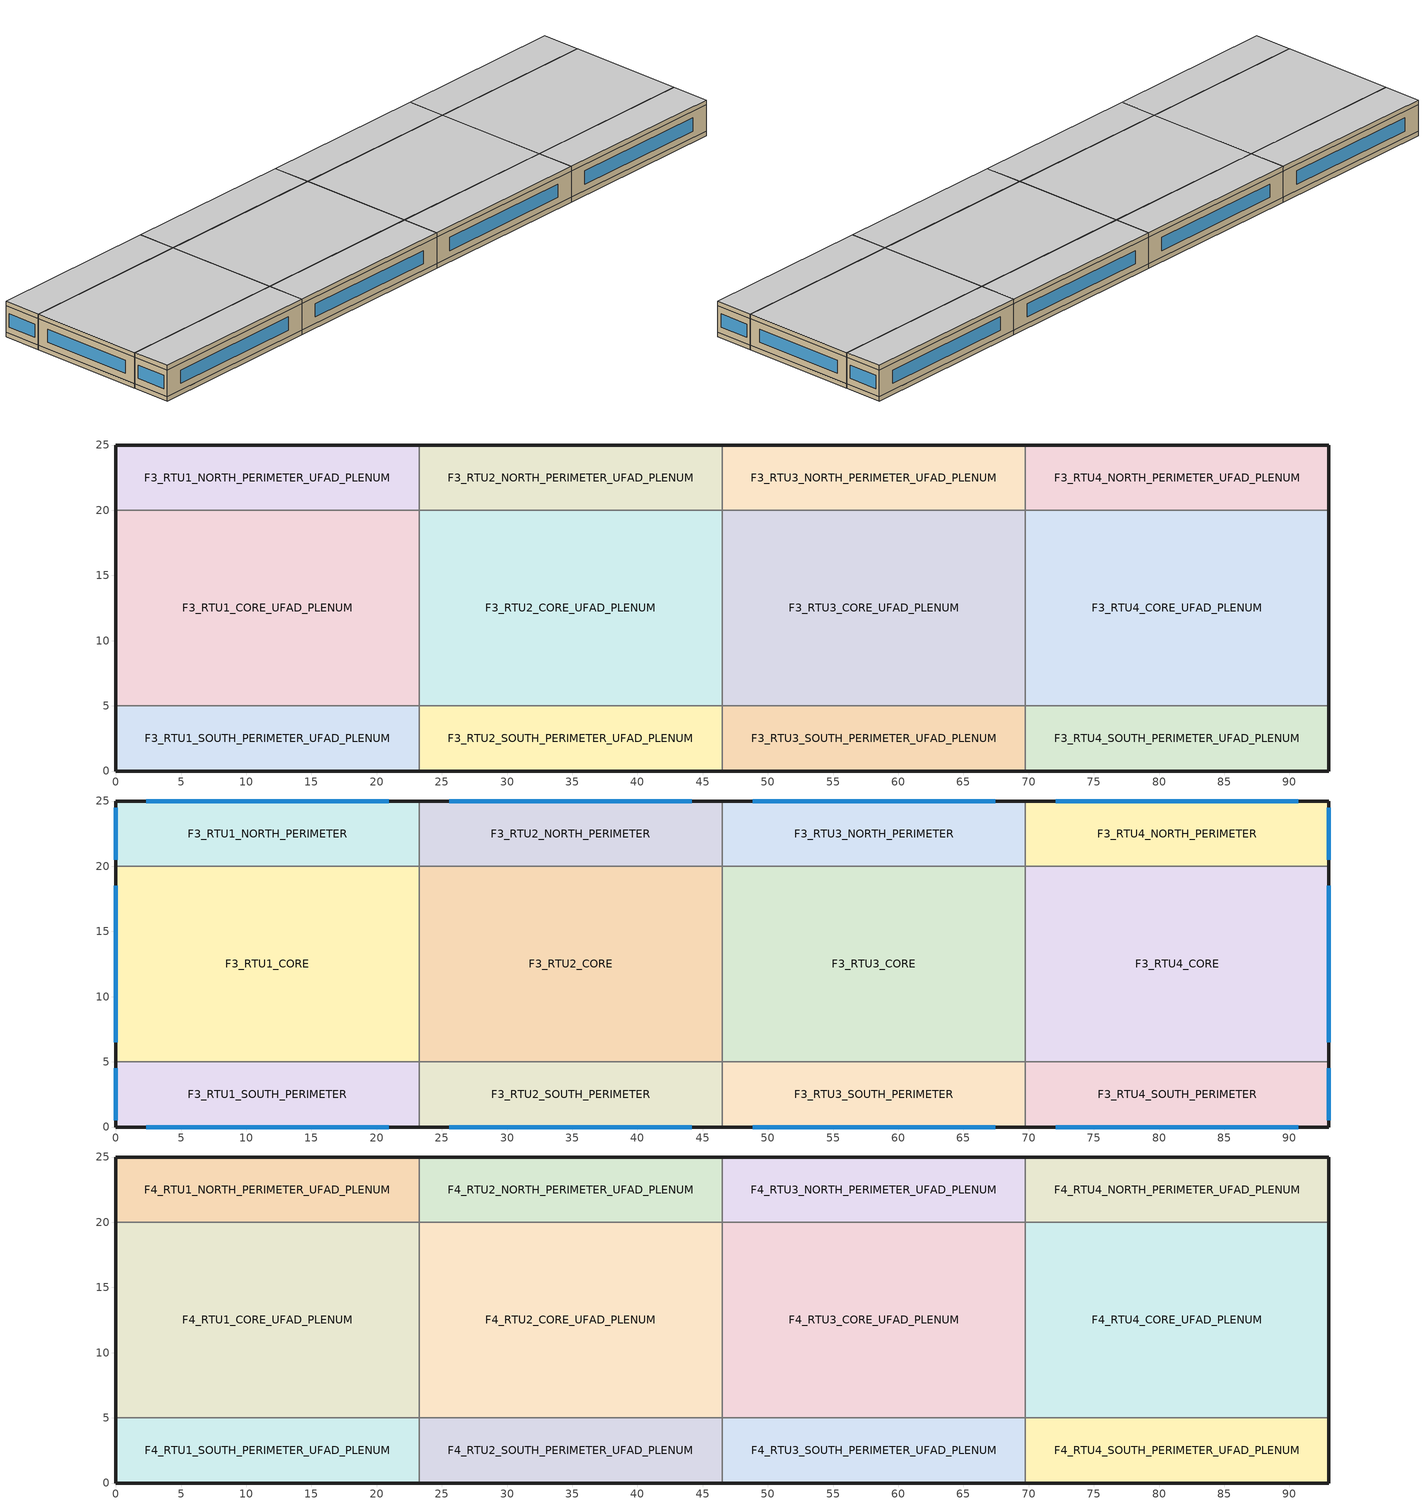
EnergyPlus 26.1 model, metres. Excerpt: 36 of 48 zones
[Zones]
F3_RTU1_SOUTH_PERIMETER_UFAD_PLENUM
 floor adiabatic (SCREENING_FLOOR): 0,0 0,5 23.25,5 23.25,0 z0
 wall outside (SCREENING_EXTERIOR_WALL): 0,5 0,0 23.25,0 z0:0.6
 wall adiabatic (SCREENING_INTERIOR): 23.25,0 23.25,5 0,5 z0:0.6
 ceiling adiabatic (SCREENING_INTERIOR): 0,5 0,0 23.25,0 23.25,5 z0.6
F3_RTU1_CORE_UFAD_PLENUM
 floor adiabatic (SCREENING_FLOOR): 0,5 0,20 23.25,20 23.25,5 z0
 wall outside (SCREENING_EXTERIOR_WALL): 0,20 0,5 z0:0.6
 wall adiabatic (SCREENING_INTERIOR): 0,5 23.25,5 23.25,20 0,20 z0:0.6
 ceiling adiabatic (SCREENING_INTERIOR): 0,20 0,5 23.25,5 23.25,20 z0.6
F3_RTU1_NORTH_PERIMETER_UFAD_PLENUM
 floor adiabatic (SCREENING_FLOOR): 0,20 0,25 23.25,25 23.25,20 z0
 wall outside (SCREENING_EXTERIOR_WALL): 23.25,25 0,25 0,20 z0:0.6
 wall adiabatic (SCREENING_INTERIOR): 0,20 23.25,20 23.25,25 z0:0.6
 ceiling adiabatic (SCREENING_INTERIOR): 0,25 0,20 23.25,20 23.25,25 z0.6
F3_RTU2_SOUTH_PERIMETER_UFAD_PLENUM
 floor adiabatic (SCREENING_FLOOR): 23.25,0 23.25,5 46.5,5 46.5,0 z0
 wall outside (SCREENING_EXTERIOR_WALL): 23.25,0 46.5,0 z0:0.6
 wall adiabatic (SCREENING_INTERIOR): 46.5,0 46.5,5 23.25,5 23.25,0 z0:0.6
 ceiling adiabatic (SCREENING_INTERIOR): 23.25,5 23.25,0 46.5,0 46.5,5 z0.6
F3_RTU2_CORE_UFAD_PLENUM
 floor adiabatic (SCREENING_FLOOR): 23.25,5 23.25,20 46.5,20 46.5,5 z0
 wall adiabatic (SCREENING_INTERIOR): 23.25,5 46.5,5 46.5,20 23.25,20 23.25,5 z0:0.6
 ceiling adiabatic (SCREENING_INTERIOR): 23.25,20 23.25,5 46.5,5 46.5,20 z0.6
F3_RTU2_NORTH_PERIMETER_UFAD_PLENUM
 floor adiabatic (SCREENING_FLOOR): 23.25,20 23.25,25 46.5,25 46.5,20 z0
 wall outside (SCREENING_EXTERIOR_WALL): 46.5,25 23.25,25 z0:0.6
 wall adiabatic (SCREENING_INTERIOR): 23.25,25 23.25,20 46.5,20 46.5,25 z0:0.6
 ceiling adiabatic (SCREENING_INTERIOR): 23.25,25 23.25,20 46.5,20 46.5,25 z0.6
F3_RTU3_SOUTH_PERIMETER_UFAD_PLENUM
 floor adiabatic (SCREENING_FLOOR): 46.5,0 46.5,5 69.75,5 69.75,0 z0
 wall outside (SCREENING_EXTERIOR_WALL): 46.5,0 69.75,0 z0:0.6
 wall adiabatic (SCREENING_INTERIOR): 69.75,0 69.75,5 46.5,5 46.5,0 z0:0.6
 ceiling adiabatic (SCREENING_INTERIOR): 46.5,5 46.5,0 69.75,0 69.75,5 z0.6
F3_RTU3_CORE_UFAD_PLENUM
 floor adiabatic (SCREENING_FLOOR): 46.5,5 46.5,20 69.75,20 69.75,5 z0
 wall adiabatic (SCREENING_INTERIOR): 46.5,5 69.75,5 69.75,20 46.5,20 46.5,5 z0:0.6
 ceiling adiabatic (SCREENING_INTERIOR): 46.5,20 46.5,5 69.75,5 69.75,20 z0.6
F3_RTU3_NORTH_PERIMETER_UFAD_PLENUM
 floor adiabatic (SCREENING_FLOOR): 46.5,20 46.5,25 69.75,25 69.75,20 z0
 wall outside (SCREENING_EXTERIOR_WALL): 69.75,25 46.5,25 z0:0.6
 wall adiabatic (SCREENING_INTERIOR): 46.5,25 46.5,20 69.75,20 69.75,25 z0:0.6
 ceiling adiabatic (SCREENING_INTERIOR): 46.5,25 46.5,20 69.75,20 69.75,25 z0.6
F3_RTU4_SOUTH_PERIMETER_UFAD_PLENUM
 floor adiabatic (SCREENING_FLOOR): 69.75,0 69.75,5 93,5 93,0 z0
 wall outside (SCREENING_EXTERIOR_WALL): 69.75,0 93,0 93,5 z0:0.6
 wall adiabatic (SCREENING_INTERIOR): 93,5 69.75,5 69.75,0 z0:0.6
 ceiling adiabatic (SCREENING_INTERIOR): 69.75,5 69.75,0 93,0 93,5 z0.6
F3_RTU4_CORE_UFAD_PLENUM
 floor adiabatic (SCREENING_FLOOR): 69.75,5 69.75,20 93,20 93,5 z0
 wall outside (SCREENING_EXTERIOR_WALL): 93,5 93,20 z0:0.6
 wall adiabatic (SCREENING_INTERIOR): 93,20 69.75,20 69.75,5 93,5 z0:0.6
 ceiling adiabatic (SCREENING_INTERIOR): 69.75,20 69.75,5 93,5 93,20 z0.6
F3_RTU4_NORTH_PERIMETER_UFAD_PLENUM
 floor adiabatic (SCREENING_FLOOR): 69.75,20 69.75,25 93,25 93,20 z0
 wall outside (SCREENING_EXTERIOR_WALL): 93,20 93,25 69.75,25 z0:0.6
 wall adiabatic (SCREENING_INTERIOR): 69.75,25 69.75,20 93,20 z0:0.6
 ceiling adiabatic (SCREENING_INTERIOR): 69.75,25 69.75,20 93,20 93,25 z0.6
F3_RTU1_SOUTH_PERIMETER
 floor adiabatic (SCREENING_FLOOR): 0,0 0,5 23.25,5 23.25,0 z0.6
 wall outside (SCREENING_EXTERIOR_WALL): 0,5 0,0 23.25,0 z0.6:4
 wall adiabatic (SCREENING_INTERIOR): 23.25,0 23.25,5 0,5 z0.6:4
 window (SCREENING_WINDOW): 2.33,0 20.93,0 / 0,4.5 0,0.5 z1.45:3.15
 ceiling adiabatic (SCREENING_INTERIOR): 0,5 0,0 23.25,0 23.25,5 z4
F3_RTU1_CORE
 floor adiabatic (SCREENING_FLOOR): 0,5 0,20 23.25,20 23.25,5 z0.6
 wall outside (SCREENING_EXTERIOR_WALL): 0,20 0,5 z0.6:4
 wall adiabatic (SCREENING_INTERIOR): 0,5 23.25,5 23.25,20 0,20 z0.6:4
 window (SCREENING_WINDOW): 0,18.5 0,6.5 z1.45:3.15
 ceiling adiabatic (SCREENING_INTERIOR): 0,20 0,5 23.25,5 23.25,20 z4
F3_RTU1_NORTH_PERIMETER
 floor adiabatic (SCREENING_FLOOR): 0,20 0,25 23.25,25 23.25,20 z0.6
 wall outside (SCREENING_EXTERIOR_WALL): 23.25,25 0,25 0,20 z0.6:4
 wall adiabatic (SCREENING_INTERIOR): 0,20 23.25,20 23.25,25 z0.6:4
 window (SCREENING_WINDOW): 20.93,25 2.33,25 / 0,24.5 0,20.5 z1.45:3.15
 ceiling adiabatic (SCREENING_INTERIOR): 0,25 0,20 23.25,20 23.25,25 z4
F3_RTU2_SOUTH_PERIMETER
 floor adiabatic (SCREENING_FLOOR): 23.25,0 23.25,5 46.5,5 46.5,0 z0.6
 wall outside (SCREENING_EXTERIOR_WALL): 23.25,0 46.5,0 z0.6:4
 wall adiabatic (SCREENING_INTERIOR): 46.5,0 46.5,5 23.25,5 23.25,0 z0.6:4
 window (SCREENING_WINDOW): 25.57,0 44.17,0 z1.45:3.15
 ceiling adiabatic (SCREENING_INTERIOR): 23.25,5 23.25,0 46.5,0 46.5,5 z4
F3_RTU2_CORE
 floor adiabatic (SCREENING_FLOOR): 23.25,5 23.25,20 46.5,20 46.5,5 z0.6
 wall adiabatic (SCREENING_INTERIOR): 23.25,5 46.5,5 46.5,20 23.25,20 23.25,5 z0.6:4
 ceiling adiabatic (SCREENING_INTERIOR): 23.25,20 23.25,5 46.5,5 46.5,20 z4
F3_RTU2_NORTH_PERIMETER
 floor adiabatic (SCREENING_FLOOR): 23.25,20 23.25,25 46.5,25 46.5,20 z0.6
 wall outside (SCREENING_EXTERIOR_WALL): 46.5,25 23.25,25 z0.6:4
 wall adiabatic (SCREENING_INTERIOR): 23.25,25 23.25,20 46.5,20 46.5,25 z0.6:4
 window (SCREENING_WINDOW): 44.17,25 25.57,25 z1.45:3.15
 ceiling adiabatic (SCREENING_INTERIOR): 23.25,25 23.25,20 46.5,20 46.5,25 z4
F3_RTU3_SOUTH_PERIMETER
 floor adiabatic (SCREENING_FLOOR): 46.5,0 46.5,5 69.75,5 69.75,0 z0.6
 wall outside (SCREENING_EXTERIOR_WALL): 46.5,0 69.75,0 z0.6:4
 wall adiabatic (SCREENING_INTERIOR): 69.75,0 69.75,5 46.5,5 46.5,0 z0.6:4
 window (SCREENING_WINDOW): 48.83,0 67.42,0 z1.45:3.15
 ceiling adiabatic (SCREENING_INTERIOR): 46.5,5 46.5,0 69.75,0 69.75,5 z4
F3_RTU3_CORE
 floor adiabatic (SCREENING_FLOOR): 46.5,5 46.5,20 69.75,20 69.75,5 z0.6
 wall adiabatic (SCREENING_INTERIOR): 46.5,5 69.75,5 69.75,20 46.5,20 46.5,5 z0.6:4
 ceiling adiabatic (SCREENING_INTERIOR): 46.5,20 46.5,5 69.75,5 69.75,20 z4
F3_RTU3_NORTH_PERIMETER
 floor adiabatic (SCREENING_FLOOR): 46.5,20 46.5,25 69.75,25 69.75,20 z0.6
 wall outside (SCREENING_EXTERIOR_WALL): 69.75,25 46.5,25 z0.6:4
 wall adiabatic (SCREENING_INTERIOR): 46.5,25 46.5,20 69.75,20 69.75,25 z0.6:4
 window (SCREENING_WINDOW): 67.42,25 48.83,25 z1.45:3.15
 ceiling adiabatic (SCREENING_INTERIOR): 46.5,25 46.5,20 69.75,20 69.75,25 z4
F3_RTU4_SOUTH_PERIMETER
 floor adiabatic (SCREENING_FLOOR): 69.75,0 69.75,5 93,5 93,0 z0.6
 wall outside (SCREENING_EXTERIOR_WALL): 69.75,0 93,0 93,5 z0.6:4
 wall adiabatic (SCREENING_INTERIOR): 93,5 69.75,5 69.75,0 z0.6:4
 window (SCREENING_WINDOW): 72.08,0 90.67,0 / 93,0.5 93,4.5 z1.45:3.15
 ceiling adiabatic (SCREENING_INTERIOR): 69.75,5 69.75,0 93,0 93,5 z4
F3_RTU4_CORE
 floor adiabatic (SCREENING_FLOOR): 69.75,5 69.75,20 93,20 93,5 z0.6
 wall outside (SCREENING_EXTERIOR_WALL): 93,5 93,20 z0.6:4
 wall adiabatic (SCREENING_INTERIOR): 93,20 69.75,20 69.75,5 93,5 z0.6:4
 window (SCREENING_WINDOW): 93,6.5 93,18.5 z1.45:3.15
 ceiling adiabatic (SCREENING_INTERIOR): 69.75,20 69.75,5 93,5 93,20 z4
F3_RTU4_NORTH_PERIMETER
 floor adiabatic (SCREENING_FLOOR): 69.75,20 69.75,25 93,25 93,20 z0.6
 wall outside (SCREENING_EXTERIOR_WALL): 93,20 93,25 69.75,25 z0.6:4
 wall adiabatic (SCREENING_INTERIOR): 69.75,25 69.75,20 93,20 z0.6:4
 window (SCREENING_WINDOW): 90.67,25 72.08,25 / 93,20.5 93,24.5 z1.45:3.15
 ceiling adiabatic (SCREENING_INTERIOR): 69.75,25 69.75,20 93,20 93,25 z4
F4_RTU1_SOUTH_PERIMETER_UFAD_PLENUM
 floor adiabatic (SCREENING_FLOOR): 0,0 0,5 23.25,5 23.25,0 z4
 wall outside (SCREENING_EXTERIOR_WALL): 0,5 0,0 23.25,0 z4:4.6
 wall adiabatic (SCREENING_INTERIOR): 23.25,0 23.25,5 0,5 z4:4.6
 ceiling adiabatic (SCREENING_INTERIOR): 0,5 0,0 23.25,0 23.25,5 z4.6
F4_RTU1_CORE_UFAD_PLENUM
 floor adiabatic (SCREENING_FLOOR): 0,5 0,20 23.25,20 23.25,5 z4
 wall outside (SCREENING_EXTERIOR_WALL): 0,20 0,5 z4:4.6
 wall adiabatic (SCREENING_INTERIOR): 0,5 23.25,5 23.25,20 0,20 z4:4.6
 ceiling adiabatic (SCREENING_INTERIOR): 0,20 0,5 23.25,5 23.25,20 z4.6
F4_RTU1_NORTH_PERIMETER_UFAD_PLENUM
 floor adiabatic (SCREENING_FLOOR): 0,20 0,25 23.25,25 23.25,20 z4
 wall outside (SCREENING_EXTERIOR_WALL): 23.25,25 0,25 0,20 z4:4.6
 wall adiabatic (SCREENING_INTERIOR): 0,20 23.25,20 23.25,25 z4:4.6
 ceiling adiabatic (SCREENING_INTERIOR): 0,25 0,20 23.25,20 23.25,25 z4.6
F4_RTU2_SOUTH_PERIMETER_UFAD_PLENUM
 floor adiabatic (SCREENING_FLOOR): 23.25,0 23.25,5 46.5,5 46.5,0 z4
 wall outside (SCREENING_EXTERIOR_WALL): 23.25,0 46.5,0 z4:4.6
 wall adiabatic (SCREENING_INTERIOR): 46.5,0 46.5,5 23.25,5 23.25,0 z4:4.6
 ceiling adiabatic (SCREENING_INTERIOR): 23.25,5 23.25,0 46.5,0 46.5,5 z4.6
F4_RTU2_CORE_UFAD_PLENUM
 floor adiabatic (SCREENING_FLOOR): 23.25,5 23.25,20 46.5,20 46.5,5 z4
 wall adiabatic (SCREENING_INTERIOR): 23.25,5 46.5,5 46.5,20 23.25,20 23.25,5 z4:4.6
 ceiling adiabatic (SCREENING_INTERIOR): 23.25,20 23.25,5 46.5,5 46.5,20 z4.6
F4_RTU2_NORTH_PERIMETER_UFAD_PLENUM
 floor adiabatic (SCREENING_FLOOR): 23.25,20 23.25,25 46.5,25 46.5,20 z4
 wall outside (SCREENING_EXTERIOR_WALL): 46.5,25 23.25,25 z4:4.6
 wall adiabatic (SCREENING_INTERIOR): 23.25,25 23.25,20 46.5,20 46.5,25 z4:4.6
 ceiling adiabatic (SCREENING_INTERIOR): 23.25,25 23.25,20 46.5,20 46.5,25 z4.6
F4_RTU3_SOUTH_PERIMETER_UFAD_PLENUM
 floor adiabatic (SCREENING_FLOOR): 46.5,0 46.5,5 69.75,5 69.75,0 z4
 wall outside (SCREENING_EXTERIOR_WALL): 46.5,0 69.75,0 z4:4.6
 wall adiabatic (SCREENING_INTERIOR): 69.75,0 69.75,5 46.5,5 46.5,0 z4:4.6
 ceiling adiabatic (SCREENING_INTERIOR): 46.5,5 46.5,0 69.75,0 69.75,5 z4.6
F4_RTU3_CORE_UFAD_PLENUM
 floor adiabatic (SCREENING_FLOOR): 46.5,5 46.5,20 69.75,20 69.75,5 z4
 wall adiabatic (SCREENING_INTERIOR): 46.5,5 69.75,5 69.75,20 46.5,20 46.5,5 z4:4.6
 ceiling adiabatic (SCREENING_INTERIOR): 46.5,20 46.5,5 69.75,5 69.75,20 z4.6
F4_RTU3_NORTH_PERIMETER_UFAD_PLENUM
 floor adiabatic (SCREENING_FLOOR): 46.5,20 46.5,25 69.75,25 69.75,20 z4
 wall outside (SCREENING_EXTERIOR_WALL): 69.75,25 46.5,25 z4:4.6
 wall adiabatic (SCREENING_INTERIOR): 46.5,25 46.5,20 69.75,20 69.75,25 z4:4.6
 ceiling adiabatic (SCREENING_INTERIOR): 46.5,25 46.5,20 69.75,20 69.75,25 z4.6
F4_RTU4_SOUTH_PERIMETER_UFAD_PLENUM
 floor adiabatic (SCREENING_FLOOR): 69.75,0 69.75,5 93,5 93,0 z4
 wall outside (SCREENING_EXTERIOR_WALL): 69.75,0 93,0 93,5 z4:4.6
 wall adiabatic (SCREENING_INTERIOR): 93,5 69.75,5 69.75,0 z4:4.6
 ceiling adiabatic (SCREENING_INTERIOR): 69.75,5 69.75,0 93,0 93,5 z4.6
F4_RTU4_CORE_UFAD_PLENUM
 floor adiabatic (SCREENING_FLOOR): 69.75,5 69.75,20 93,20 93,5 z4
 wall outside (SCREENING_EXTERIOR_WALL): 93,5 93,20 z4:4.6
 wall adiabatic (SCREENING_INTERIOR): 93,20 69.75,20 69.75,5 93,5 z4:4.6
 ceiling adiabatic (SCREENING_INTERIOR): 69.75,20 69.75,5 93,5 93,20 z4.6
F4_RTU4_NORTH_PERIMETER_UFAD_PLENUM
 floor adiabatic (SCREENING_FLOOR): 69.75,20 69.75,25 93,25 93,20 z4
 wall outside (SCREENING_EXTERIOR_WALL): 93,20 93,25 69.75,25 z4:4.6
 wall adiabatic (SCREENING_INTERIOR): 69.75,25 69.75,20 93,20 z4:4.6
 ceiling adiabatic (SCREENING_INTERIOR): 69.75,25 69.75,20 93,20 93,25 z4.6
[Building]
OFFICE_SCREENING_SEED_UNCALIBRATED: 0, City, 0.04, 0.4, FullExterior, 100, 6
[SizingPeriod:DesignDay]
SAN_FRANCISCO_SCREENING_HEATING_99_6: 1, 21, WinterDesignDay, 3.8, 0, DefaultMultipliers, , Wetbulb, 3.8, , , , , 101301, 2.2, 150, No, No, No, ASHRAEClearSky, , , , , 0
SAN_FRANCISCO_SCREENING_COOLING_1: 7, 21, SummerDesignDay, 27.2, 8.1, DefaultMultipliers, , Wetbulb, 18.3, , , , , 101301, 4.4, 290, No, No, No, ASHRAEClearSky, , , , , 1
[Material:NoMass]
SCREENING_WALL_R: MediumSmooth, 2.5, 0.9, 0.6, 0.6
[Material]
SCREENING_CONCRETE: MediumRough, 0.15, 1.4, 2200, 900, 0.9, 0.65, 0.65
SCREENING_GYPSUM: Smooth, 0.025, 0.16, 800, 1090, 0.9, 0.5, 0.5
[WindowMaterial:SimpleGlazingSystem]
SCREENING_SIMPLE_GLAZING: 2, 0.35, 0.6
[Construction]
SCREENING_EXTERIOR_WALL: SCREENING_WALL_R
SCREENING_FLOOR: SCREENING_CONCRETE
SCREENING_INTERIOR: SCREENING_GYPSUM
SCREENING_WINDOW: SCREENING_SIMPLE_GLAZING
[Zone]
F3_RTU1_SOUTH_PERIMETER_UFAD_PLENUM; F3_RTU1_CORE_UFAD_PLENUM; F3_RTU1_NORTH_PERIMETER_UFAD_PLENUM; F3_RTU2_SOUTH_PERIMETER_UFAD_PLENUM; F3_RTU2_CORE_UFAD_PLENUM; F3_RTU2_NORTH_PERIMETER_UFAD_PLENUM; F3_RTU3_SOUTH_PERIMETER_UFAD_PLENUM; F3_RTU3_CORE_UFAD_PLENUM; F3_RTU3_NORTH_PERIMETER_UFAD_PLENUM; F3_RTU4_SOUTH_PERIMETER_UFAD_PLENUM; F3_RTU4_CORE_UFAD_PLENUM; F3_RTU4_NORTH_PERIMETER_UFAD_PLENUM; F4_RTU1_SOUTH_PERIMETER_UFAD_PLENUM; F4_RTU1_CORE_UFAD_PLENUM; F4_RTU1_NORTH_PERIMETER_UFAD_PLENUM; F4_RTU2_SOUTH_PERIMETER_UFAD_PLENUM; F4_RTU2_CORE_UFAD_PLENUM; F4_RTU2_NORTH_PERIMETER_UFAD_PLENUM; F4_RTU3_SOUTH_PERIMETER_UFAD_PLENUM; F4_RTU3_CORE_UFAD_PLENUM; F4_RTU3_NORTH_PERIMETER_UFAD_PLENUM; F4_RTU4_SOUTH_PERIMETER_UFAD_PLENUM; F4_RTU4_CORE_UFAD_PLENUM; F4_RTU4_NORTH_PERIMETER_UFAD_PLENUM: 0, 0, 0, 0, 1, 1, 0.6, autocalculate, autocalculate, , , No
F3_RTU1_SOUTH_PERIMETER; F3_RTU1_CORE; F3_RTU1_NORTH_PERIMETER; F3_RTU2_SOUTH_PERIMETER; F3_RTU2_CORE; F3_RTU2_NORTH_PERIMETER; F3_RTU3_SOUTH_PERIMETER; F3_RTU3_CORE; F3_RTU3_NORTH_PERIMETER; F3_RTU4_SOUTH_PERIMETER; F3_RTU4_CORE; F3_RTU4_NORTH_PERIMETER: 0, 0, 0, 0, 1, 1, 3.4, autocalculate, autocalculate, , , Yes
[Lights]
B59_LIGHTS_METERED_SOUTH_PROXY_F3_RTU1_SOUTH_PERIMETER: F3_RTU1_SOUTH_PERIMETER, SCREENING_LIGHTS_FRACTION, Watts/Area, , 5.5, , 0, 0.42, 0.18, 1, MeteredSouthPanelProxy
B59_LIGHTS_UNMETERED_NORTH_PROXY_F3_RTU1_SOUTH_PERIMETER: F3_RTU1_SOUTH_PERIMETER, SCREENING_LIGHTS_FRACTION, Watts/Area, , 5.5, , 0, 0.42, 0.18, 1, UnmeteredNorthPanelProxy
B59_LIGHTS_METERED_SOUTH_PROXY_F3_RTU1_CORE: F3_RTU1_CORE, SCREENING_LIGHTS_FRACTION, Watts/Area, , 5.5, , 0, 0.42, 0.18, 1, MeteredSouthPanelProxy
B59_LIGHTS_UNMETERED_NORTH_PROXY_F3_RTU1_CORE: F3_RTU1_CORE, SCREENING_LIGHTS_FRACTION, Watts/Area, , 5.5, , 0, 0.42, 0.18, 1, UnmeteredNorthPanelProxy
B59_LIGHTS_METERED_SOUTH_PROXY_F3_RTU1_NORTH_PERIMETER: F3_RTU1_NORTH_PERIMETER, SCREENING_LIGHTS_FRACTION, Watts/Area, , 5.5, , 0, 0.42, 0.18, 1, MeteredSouthPanelProxy
B59_LIGHTS_UNMETERED_NORTH_PROXY_F3_RTU1_NORTH_PERIMETER: F3_RTU1_NORTH_PERIMETER, SCREENING_LIGHTS_FRACTION, Watts/Area, , 5.5, , 0, 0.42, 0.18, 1, UnmeteredNorthPanelProxy
B59_LIGHTS_METERED_SOUTH_PROXY_F3_RTU2_SOUTH_PERIMETER: F3_RTU2_SOUTH_PERIMETER, SCREENING_LIGHTS_FRACTION, Watts/Area, , 5.5, , 0, 0.42, 0.18, 1, MeteredSouthPanelProxy
B59_LIGHTS_UNMETERED_NORTH_PROXY_F3_RTU2_SOUTH_PERIMETER: F3_RTU2_SOUTH_PERIMETER, SCREENING_LIGHTS_FRACTION, Watts/Area, , 5.5, , 0, 0.42, 0.18, 1, UnmeteredNorthPanelProxy
B59_LIGHTS_METERED_SOUTH_PROXY_F3_RTU2_CORE: F3_RTU2_CORE, SCREENING_LIGHTS_FRACTION, Watts/Area, , 5.5, , 0, 0.42, 0.18, 1, MeteredSouthPanelProxy
B59_LIGHTS_UNMETERED_NORTH_PROXY_F3_RTU2_CORE: F3_RTU2_CORE, SCREENING_LIGHTS_FRACTION, Watts/Area, , 5.5, , 0, 0.42, 0.18, 1, UnmeteredNorthPanelProxy
B59_LIGHTS_METERED_SOUTH_PROXY_F3_RTU2_NORTH_PERIMETER: F3_RTU2_NORTH_PERIMETER, SCREENING_LIGHTS_FRACTION, Watts/Area, , 5.5, , 0, 0.42, 0.18, 1, MeteredSouthPanelProxy
B59_LIGHTS_UNMETERED_NORTH_PROXY_F3_RTU2_NORTH_PERIMETER: F3_RTU2_NORTH_PERIMETER, SCREENING_LIGHTS_FRACTION, Watts/Area, , 5.5, , 0, 0.42, 0.18, 1, UnmeteredNorthPanelProxy
B59_LIGHTS_METERED_SOUTH_PROXY_F3_RTU3_SOUTH_PERIMETER: F3_RTU3_SOUTH_PERIMETER, SCREENING_LIGHTS_FRACTION, Watts/Area, , 5.5, , 0, 0.42, 0.18, 1, MeteredSouthPanelProxy
B59_LIGHTS_UNMETERED_NORTH_PROXY_F3_RTU3_SOUTH_PERIMETER: F3_RTU3_SOUTH_PERIMETER, SCREENING_LIGHTS_FRACTION, Watts/Area, , 5.5, , 0, 0.42, 0.18, 1, UnmeteredNorthPanelProxy
B59_LIGHTS_METERED_SOUTH_PROXY_F3_RTU3_CORE: F3_RTU3_CORE, SCREENING_LIGHTS_FRACTION, Watts/Area, , 5.5, , 0, 0.42, 0.18, 1, MeteredSouthPanelProxy
B59_LIGHTS_UNMETERED_NORTH_PROXY_F3_RTU3_CORE: F3_RTU3_CORE, SCREENING_LIGHTS_FRACTION, Watts/Area, , 5.5, , 0, 0.42, 0.18, 1, UnmeteredNorthPanelProxy
B59_LIGHTS_METERED_SOUTH_PROXY_F3_RTU3_NORTH_PERIMETER: F3_RTU3_NORTH_PERIMETER, SCREENING_LIGHTS_FRACTION, Watts/Area, , 5.5, , 0, 0.42, 0.18, 1, MeteredSouthPanelProxy
B59_LIGHTS_UNMETERED_NORTH_PROXY_F3_RTU3_NORTH_PERIMETER: F3_RTU3_NORTH_PERIMETER, SCREENING_LIGHTS_FRACTION, Watts/Area, , 5.5, , 0, 0.42, 0.18, 1, UnmeteredNorthPanelProxy
B59_LIGHTS_METERED_SOUTH_PROXY_F3_RTU4_SOUTH_PERIMETER: F3_RTU4_SOUTH_PERIMETER, SCREENING_LIGHTS_FRACTION, Watts/Area, , 5.5, , 0, 0.42, 0.18, 1, MeteredSouthPanelProxy
B59_LIGHTS_UNMETERED_NORTH_PROXY_F3_RTU4_SOUTH_PERIMETER: F3_RTU4_SOUTH_PERIMETER, SCREENING_LIGHTS_FRACTION, Watts/Area, , 5.5, , 0, 0.42, 0.18, 1, UnmeteredNorthPanelProxy
B59_LIGHTS_METERED_SOUTH_PROXY_F3_RTU4_CORE: F3_RTU4_CORE, SCREENING_LIGHTS_FRACTION, Watts/Area, , 5.5, , 0, 0.42, 0.18, 1, MeteredSouthPanelProxy
B59_LIGHTS_UNMETERED_NORTH_PROXY_F3_RTU4_CORE: F3_RTU4_CORE, SCREENING_LIGHTS_FRACTION, Watts/Area, , 5.5, , 0, 0.42, 0.18, 1, UnmeteredNorthPanelProxy
B59_LIGHTS_METERED_SOUTH_PROXY_F3_RTU4_NORTH_PERIMETER: F3_RTU4_NORTH_PERIMETER, SCREENING_LIGHTS_FRACTION, Watts/Area, , 5.5, , 0, 0.42, 0.18, 1, MeteredSouthPanelProxy
B59_LIGHTS_UNMETERED_NORTH_PROXY_F3_RTU4_NORTH_PERIMETER: F3_RTU4_NORTH_PERIMETER, SCREENING_LIGHTS_FRACTION, Watts/Area, , 5.5, , 0, 0.42, 0.18, 1, UnmeteredNorthPanelProxy
[HVACTemplate:Thermostat]
B59_SCREENING_THERMOSTAT: SCREENING_HEATING_SETPOINT, , SCREENING_COOLING_SETPOINT
[HVACTemplate:Zone:VAV]
F3_RTU1_SOUTH_PERIMETER: B59_RTU_1, B59_SCREENING_THERMOSTAT, 0.637129, , , Constant, 0.2, , , Flow/Area, 0, 0.00223287, 0, Electric, SCREENING_HVAC_AVAILABILITY, Reverse, , , 35, , F3_RTU1_SOUTH_PERIMETER_UFAD_PLENUM, , None, , autosize, SystemSupplyAirTemperature, , , SupplyAirTemperature, 35
F3_RTU1_CORE: B59_RTU_1, B59_SCREENING_THERMOSTAT, 1.91139, , , Constant, 0.2, , , Flow/Area, 0, 0.00223287, 0, Electric, SCREENING_HVAC_AVAILABILITY, Reverse, , , 35, , F3_RTU1_CORE_UFAD_PLENUM, , None, , autosize, SystemSupplyAirTemperature, , , SupplyAirTemperature, 35
F3_RTU1_NORTH_PERIMETER: B59_RTU_1, B59_SCREENING_THERMOSTAT, 0.637129, , , Constant, 0.2, , , Flow/Area, 0, 0.00223287, 0, Electric, SCREENING_HVAC_AVAILABILITY, Reverse, , , 35, , F3_RTU1_NORTH_PERIMETER_UFAD_PLENUM, , None, , autosize, SystemSupplyAirTemperature, , , SupplyAirTemperature, 35
F3_RTU2_SOUTH_PERIMETER: B59_RTU_2, B59_SCREENING_THERMOSTAT, 0.637129, , , Constant, 0.2, , , Flow/Area, 0, 0.00223287, 0, Electric, SCREENING_HVAC_AVAILABILITY, Reverse, , , 35, , F3_RTU2_SOUTH_PERIMETER_UFAD_PLENUM, , None, , autosize, SystemSupplyAirTemperature, , , SupplyAirTemperature, 35
F3_RTU2_CORE: B59_RTU_2, B59_SCREENING_THERMOSTAT, 1.91139, , , Constant, 0.2, , , Flow/Area, 0, 0.00223287, 0, Electric, SCREENING_HVAC_AVAILABILITY, Reverse, , , 35, , F3_RTU2_CORE_UFAD_PLENUM, , None, , autosize, SystemSupplyAirTemperature, , , SupplyAirTemperature, 35
F3_RTU2_NORTH_PERIMETER: B59_RTU_2, B59_SCREENING_THERMOSTAT, 0.637129, , , Constant, 0.2, , , Flow/Area, 0, 0.00223287, 0, Electric, SCREENING_HVAC_AVAILABILITY, Reverse, , , 35, , F3_RTU2_NORTH_PERIMETER_UFAD_PLENUM, , None, , autosize, SystemSupplyAirTemperature, , , SupplyAirTemperature, 35
F3_RTU3_SOUTH_PERIMETER: B59_RTU_3, B59_SCREENING_THERMOSTAT, 0.637129, , , Constant, 0.2, , , Flow/Area, 0, 0.00223287, 0, Electric, SCREENING_HVAC_AVAILABILITY, Reverse, , , 35, , F3_RTU3_SOUTH_PERIMETER_UFAD_PLENUM, , None, , autosize, SystemSupplyAirTemperature, , , SupplyAirTemperature, 35
F3_RTU3_CORE: B59_RTU_3, B59_SCREENING_THERMOSTAT, 1.91139, , , Constant, 0.2, , , Flow/Area, 0, 0.00223287, 0, Electric, SCREENING_HVAC_AVAILABILITY, Reverse, , , 35, , F3_RTU3_CORE_UFAD_PLENUM, , None, , autosize, SystemSupplyAirTemperature, , , SupplyAirTemperature, 35
F3_RTU3_NORTH_PERIMETER: B59_RTU_3, B59_SCREENING_THERMOSTAT, 0.637129, , , Constant, 0.2, , , Flow/Area, 0, 0.00223287, 0, Electric, SCREENING_HVAC_AVAILABILITY, Reverse, , , 35, , F3_RTU3_NORTH_PERIMETER_UFAD_PLENUM, , None, , autosize, SystemSupplyAirTemperature, , , SupplyAirTemperature, 35
F3_RTU4_SOUTH_PERIMETER: B59_RTU_4, B59_SCREENING_THERMOSTAT, 0.637129, , , Constant, 0.2, , , Flow/Area, 0, 0.00223287, 0, Electric, SCREENING_HVAC_AVAILABILITY, Reverse, , , 35, , F3_RTU4_SOUTH_PERIMETER_UFAD_PLENUM, , None, , autosize, SystemSupplyAirTemperature, , , SupplyAirTemperature, 35
F3_RTU4_CORE: B59_RTU_4, B59_SCREENING_THERMOSTAT, 1.91139, , , Constant, 0.2, , , Flow/Area, 0, 0.00223287, 0, Electric, SCREENING_HVAC_AVAILABILITY, Reverse, , , 35, , F3_RTU4_CORE_UFAD_PLENUM, , None, , autosize, SystemSupplyAirTemperature, , , SupplyAirTemperature, 35
F3_RTU4_NORTH_PERIMETER: B59_RTU_4, B59_SCREENING_THERMOSTAT, 0.637129, , , Constant, 0.2, , , Flow/Area, 0, 0.00223287, 0, Electric, SCREENING_HVAC_AVAILABILITY, Reverse, , , 35, , F3_RTU4_NORTH_PERIMETER_UFAD_PLENUM, , None, , autosize, SystemSupplyAirTemperature, , , SupplyAirTemperature, 35
F4_RTU1_SOUTH_PERIMETER: B59_RTU_1, B59_SCREENING_THERMOSTAT, 0.637129, , , Constant, 0.2, , , Flow/Area, 0, 0.00223287, 0, Electric, SCREENING_HVAC_AVAILABILITY, Reverse, , , 35, , F4_RTU1_SOUTH_PERIMETER_UFAD_PLENUM, , None, , autosize, SystemSupplyAirTemperature, , , SupplyAirTemperature, 35
F4_RTU1_CORE: B59_RTU_1, B59_SCREENING_THERMOSTAT, 1.91139, , , Constant, 0.2, , , Flow/Area, 0, 0.00223287, 0, Electric, SCREENING_HVAC_AVAILABILITY, Reverse, , , 35, , F4_RTU1_CORE_UFAD_PLENUM, , None, , autosize, SystemSupplyAirTemperature, , , SupplyAirTemperature, 35
F4_RTU1_NORTH_PERIMETER: B59_RTU_1, B59_SCREENING_THERMOSTAT, 0.637129, , , Constant, 0.2, , , Flow/Area, 0, 0.00223287, 0, Electric, SCREENING_HVAC_AVAILABILITY, Reverse, , , 35, , F4_RTU1_NORTH_PERIMETER_UFAD_PLENUM, , None, , autosize, SystemSupplyAirTemperature, , , SupplyAirTemperature, 35
F4_RTU2_SOUTH_PERIMETER: B59_RTU_2, B59_SCREENING_THERMOSTAT, 0.637129, , , Constant, 0.2, , , Flow/Area, 0, 0.00223287, 0, Electric, SCREENING_HVAC_AVAILABILITY, Reverse, , , 35, , F4_RTU2_SOUTH_PERIMETER_UFAD_PLENUM, , None, , autosize, SystemSupplyAirTemperature, , , SupplyAirTemperature, 35
F4_RTU2_CORE: B59_RTU_2, B59_SCREENING_THERMOSTAT, 1.91139, , , Constant, 0.2, , , Flow/Area, 0, 0.00223287, 0, Electric, SCREENING_HVAC_AVAILABILITY, Reverse, , , 35, , F4_RTU2_CORE_UFAD_PLENUM, , None, , autosize, SystemSupplyAirTemperature, , , SupplyAirTemperature, 35
F4_RTU2_NORTH_PERIMETER: B59_RTU_2, B59_SCREENING_THERMOSTAT, 0.637129, , , Constant, 0.2, , , Flow/Area, 0, 0.00223287, 0, Electric, SCREENING_HVAC_AVAILABILITY, Reverse, , , 35, , F4_RTU2_NORTH_PERIMETER_UFAD_PLENUM, , None, , autosize, SystemSupplyAirTemperature, , , SupplyAirTemperature, 35
F4_RTU3_SOUTH_PERIMETER: B59_RTU_3, B59_SCREENING_THERMOSTAT, 0.637129, , , Constant, 0.2, , , Flow/Area, 0, 0.00223287, 0, Electric, SCREENING_HVAC_AVAILABILITY, Reverse, , , 35, , F4_RTU3_SOUTH_PERIMETER_UFAD_PLENUM, , None, , autosize, SystemSupplyAirTemperature, , , SupplyAirTemperature, 35
F4_RTU3_CORE: B59_RTU_3, B59_SCREENING_THERMOSTAT, 1.91139, , , Constant, 0.2, , , Flow/Area, 0, 0.00223287, 0, Electric, SCREENING_HVAC_AVAILABILITY, Reverse, , , 35, , F4_RTU3_CORE_UFAD_PLENUM, , None, , autosize, SystemSupplyAirTemperature, , , SupplyAirTemperature, 35
F4_RTU3_NORTH_PERIMETER: B59_RTU_3, B59_SCREENING_THERMOSTAT, 0.637129, , , Constant, 0.2, , , Flow/Area, 0, 0.00223287, 0, Electric, SCREENING_HVAC_AVAILABILITY, Reverse, , , 35, , F4_RTU3_NORTH_PERIMETER_UFAD_PLENUM, , None, , autosize, SystemSupplyAirTemperature, , , SupplyAirTemperature, 35
F4_RTU4_SOUTH_PERIMETER: B59_RTU_4, B59_SCREENING_THERMOSTAT, 0.637129, , , Constant, 0.2, , , Flow/Area, 0, 0.00223287, 0, Electric, SCREENING_HVAC_AVAILABILITY, Reverse, , , 35, , F4_RTU4_SOUTH_PERIMETER_UFAD_PLENUM, , None, , autosize, SystemSupplyAirTemperature, , , SupplyAirTemperature, 35
F4_RTU4_CORE: B59_RTU_4, B59_SCREENING_THERMOSTAT, 1.91139, , , Constant, 0.2, , , Flow/Area, 0, 0.00223287, 0, Electric, SCREENING_HVAC_AVAILABILITY, Reverse, , , 35, , F4_RTU4_CORE_UFAD_PLENUM, , None, , autosize, SystemSupplyAirTemperature, , , SupplyAirTemperature, 35
F4_RTU4_NORTH_PERIMETER: B59_RTU_4, B59_SCREENING_THERMOSTAT, 0.637129, , , Constant, 0.2, , , Flow/Area, 0, 0.00223287, 0, Electric, SCREENING_HVAC_AVAILABILITY, Reverse, , , 35, , F4_RTU4_NORTH_PERIMETER_UFAD_PLENUM, , None, , autosize, SystemSupplyAirTemperature, , , SupplyAirTemperature, 35
[HVACTemplate:System:PackagedVAV]
B59_RTU_1; B59_RTU_2; B59_RTU_3; B59_RTU_4: SCREENING_HVAC_AVAILABILITY, 6.37129, 0, DrawThrough, 0.7, 1100, 0.9, 1, TwoSpeedDX, SCREENING_HVAC_AVAILABILITY, , 14.4, 142433, 0.7, 4.1, None, , , 10, 0, , , 6.37129, 2.595711, FixedMinimum, SCREENING_HVAC_AVAILABILITY, DifferentialDryBulb, NoLockout, 21, , , 4, , , VariableSpeedMotorPressureReset, StayOff, , None, 0.7, 0.65, None, None, None, , 60, None, , 1e-06, 0, , 30, NonCoincident, Yes, 0.7, 415, 0.9, 1, VariableSpeedMotorPressureReset
[Schedule:Constant]
SCREENING_HVAC_AVAILABILITY: FRACTION, 1
[Schedule:Compact]
SCREENING_LIGHTS_FRACTION: FRACTION, Through: 3/17, For: SummerDesignDay WinterDesignDay, Until: 24:00, 0.05, For: Weekdays, Until: 08:00, 0.05, Until: 18:00, 1, Until: 23:00, 0.25, Until: 24:00, 0.05, For: Weekends Holidays, Until: 24:00, 0.05, For: AllOtherDays, Until: 24:00, 0.05, Through: 12/31, For: SummerDesignDay WinterDesignDay, Until: 24:00, 0.05, For: Weekdays, Until: 08:00, 0.0136963, Until: 18:00, 0.273926, Until: 23:00, 0.0684814, Until: 24:00, 0.0136963, For: Weekends Holidays, Until: 24:00, 0.0136963, For: AllOtherDays, Until: 24:00, 0.0136963
SCREENING_HEATING_SETPOINT: TEMPERATURE, Through: 12/31, For: WinterDesignDay SummerDesignDay, Until: 24:00, 21.8, For: Weekdays, Until: 04:30, 15.6, Until: 23:00, 21.8, Until: 24:00, 15.6, For: AllOtherDays, Until: 24:00, 15.6
SCREENING_COOLING_SETPOINT: TEMPERATURE, Through: 12/31, For: WinterDesignDay SummerDesignDay, Until: 24:00, 23.2, For: Weekdays, Until: 04:30, 29.4, Until: 23:00, 23.2, Until: 24:00, 29.4, For: AllOtherDays, Until: 24:00, 29.4
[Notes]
CLAIM LABEL: OFFICE_SCREENING_SEED_UNCALIBRATED
SCOPE: two monitored office floors, 4,650 m2 total.
THIS IS A RUNNABLE SCREENING SEED, NOT AN AS-BUILT OR CALIBRATED MODEL.
No result from this file authorizes a Guideline-14, DSM, savings, or tariff claim.
PUBLISHED RTU RATING (evidence, not direct coil input): 9.438949 m3/s (20,000 cfm) supply, 2.3597373 m3/s (5,000 cfm) minimum OA, 105505.59 W (30 ton), 20 hp supply motor, 7.5 hp return motor.
SIMULATION PROXY: TwoSpeedDX coil flow 6.3712906 m3/s (13500 cfm) at 142432.54 W; this stays near the supported 400 cfm/ton coil domain. Fan pressures/efficiencies are bounded proxies; published motor hp is not silently converted to coincident shaft power.
OUTPUT PROFILE: lean.
SIMULATION CALENDAR YEAR: 2020; explicit so leap-day weather is retained.
METER SCOPE: facility total is prohibited as a calibration target; use the partial meter-bound proxy only after resolving elevator and ASHP/WSHP dispositions; electric terminal reheat is separately reported and excluded.
UNMATCHED / UNRESOLVED TOPOLOGY:
- The rectangular 93 m by 25 m footprint, orientation, zoning, windows, and constructions are screening assumptions.
- Each RTU service group is represented by six aggregate occupied zones, not the documented 57-zone/50-UFT map.
- Segmented supply plenums approximate UFAD delivery; stratification, diffuser induction, leakage, and raised-floor details are not resolved.
- PackagedVAV TwoSpeedDX is air-cooled; the documented water-cooled DX condenser loop and shared HPC cooling towers are not represented.
- Electric terminal reheat is an all-electric load proxy, not the documented hydronic UFT and heat-pump plant.
- The four template air loops use identical schedules and curves but do not reproduce the documented common fan-speed controller.
- The published 20,000 cfm fan rating exceeds the packaged-DX airflow domain at 30 tons; proxy coil airflow is bounded at 10,500-13,500 cfm and the exact candidate value is recorded separately.
- The weekday schedule and all internal-load, envelope, glazing, infiltration, thermostat, COP, and fan-pressure values require data binding.
- No NERSC floor, mechanical floor, shared heat rejection, tariff, actual-year weather, or historical control-regime transition is modeled.
